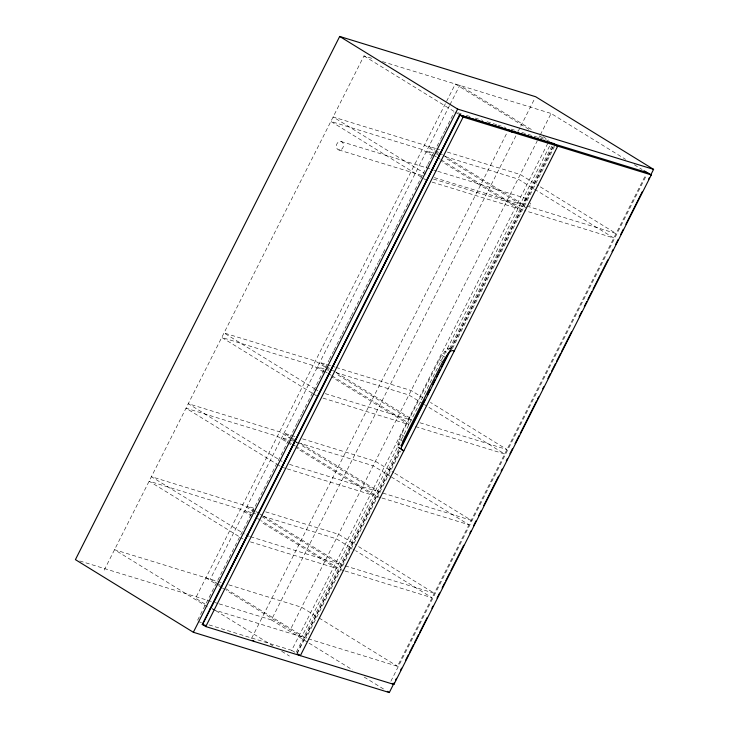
<?xml version="1.0" encoding="UTF-8"?>
<svg xmlns="http://www.w3.org/2000/svg" width="729" height="729" viewBox="0 0 729 729"><rect width="100%" height="100%" fill="white"/><g stroke="black" fill="none" stroke-linecap="round" stroke-linejoin="round"><path stroke-width="0.55" stroke-dasharray="3.65 2.73" d="M401.442 449.802L397.843 446.859L397.961 443.688L401.315 434.53L441.71 355.16L447.369 348.808L449.21 348.362L450.722 348.827M104.211 570.133L363.962 55.914L372.665 58.593M449.465 105.696L210.298 579.163L216.103 582.744M449.975 104.675L459.735 85.375L532.316 130.081M297.077 423.303L197.103 621.226L201.45 622.566M297.587 422.291L301.688 414.172M302.207 413.152L328.861 360.372M329.371 359.361L333.481 351.241M333.991 350.23L341.682 335.003M342.193 333.991L346.293 325.863M346.804 324.852L350.913 316.732M351.424 315.721L378.078 262.941M378.597 261.921L382.698 253.801M383.208 252.79L385.258 248.726M387.309 244.671L389.878 239.595M391.929 235.531L395.51 228.432M396.029 227.412L400.13 219.292M400.64 218.281L412.942 193.923M414.992 189.859L422.683 174.632M423.203 173.62L427.303 165.501M427.814 164.49L431.914 156.37M432.425 155.35L434.475 151.295M437.045 146.219L440.116 140.123M440.635 139.111L444.736 130.992M445.246 129.981L453.957 112.722M251.587 638.394L507.42 131.922M219.11 603.849L271.37 619.923L516.15 135.339M518.201 131.275L520.251 127.21M520.761 126.19L535.132 97.75M291.345 627.705L537.237 140.916M537.747 139.895L539.797 135.831M540.317 134.819L551.097 113.478L625.619 159.378M209.059 624.908L291.691 650.323L548.554 141.827M549.602 146.073L301.706 636.818L226.218 590.326M296.284 652.145L399.847 447.123M449.583 348.672L552.126 145.672M296.821 653.485L400.303 448.627L398.79 448.162M450.631 348.991L552.664 147.012M297.159 653.694L400.212 449.684M450.969 349.2L553.511 146.201M212.522 609.38L306.116 638.176L400.549 451.224M452.39 348.608L554.523 146.42M308.294 638.841L397.478 666.279L645.885 174.523M390.881 681.25L646.714 174.778M382.452 61.6L551.097 113.478M457.739 112.713L462.086 114.052M466.432 115.392L470.788 116.722M475.135 118.062L482.744 120.403M487.09 121.743L496.877 124.75M497.962 125.087L505.58 127.429M511.011 129.106L517.535 131.111M521.891 132.45L547.98 140.478M435.423 148.424L428.898 146.411L434.703 149.992M436.507 148.752L439.778 149.764M447.387 152.106L520.26 174.523L538.649 185.84M438.594 154.575L426.629 150.894L432.443 154.475M445.118 156.589L517.991 179.006L613.809 238.009L524.625 210.572M341.008 141.517L432.397 169.629M433.482 169.966L436.753 170.969M437.837 171.306L528.142 199.081A4.356 3.536 -72.9 0 0 523.777 201.942A4.356 3.536 -72.9 0 0 525.099 207.154M434.384 177.63L520.306 204.065L444.818 157.573M526.894 206.088L616.078 233.526L539.615 186.442M338.821 149.937L421.508 175.37M433.473 179.052L525.955 207.51M432.115 182.113L518.046 208.549L441.583 161.464M330.665 365.758L319.785 362.413L331.403 369.567M331.75 366.095L335.012 367.097M336.105 367.434L411.147 390.525L422.765 397.679M324.05 368.91L317.525 366.897L323.33 370.478M325.134 369.238L329.49 370.578M336.014 372.592L408.887 395.009L423.403 403.948M325.271 393.633L411.192 420.068L335.704 373.576M419.959 422.765L506.965 449.529L430.502 402.444M323.011 398.116L408.933 424.551L331.504 376.866M415.512 426.574L504.705 454.012L424.369 404.54M294.926 436.516L284.046 433.172L290.825 437.345M302.535 438.858L375.408 461.275L393.797 472.602M292.657 440.999L281.777 437.655L287.591 441.227M293.741 441.337L297.004 442.339M298.097 442.676L373.139 465.758L390.562 476.493M289.531 464.391L375.453 490.827L299.965 444.335M282.916 467.535L286.178 468.537M287.262 468.875L373.193 495.31L296.73 448.217M380.866 497.67L377.595 496.668L296.302 446.595M381.95 497.998L468.957 524.771L391.528 477.085M253.701 508.177L247.177 506.172L254.913 510.938M265.666 511.858L338.538 534.275L355.952 545M251.432 512.66L244.908 510.655L251.678 514.829M252.516 512.997L255.788 514M263.397 516.342L336.269 538.758L354.659 550.085M249.391 536.38L245.281 534.521M250.484 536.717L338.584 563.818L262.121 516.733M345.163 565.85L434.356 593.278L356.928 545.602M250.393 541.875L336.315 568.301L260.827 521.809M343.988 570.661L340.725 569.659L261.365 520.788M345.072 570.998L432.087 597.771L355.624 550.677M221.179 582.507L114.526 549.702L210.344 608.715M228.788 584.849L301.66 607.275L318.117 617.408M79.771 560.975L213.67 602.172M214.754 602.509L218.026 603.512M634.33 164.745L642.067 169.511M542.968 136.633L548.773 140.214M528.88 129.315L455.324 84.017L195.572 598.236L206.216 604.797M539.524 135.876L545.328 139.449M363.962 55.914L454.942 111.938M455.388 112.266L458.814 114.325M435.669 150.584L438.576 152.37M439.541 152.972L442.448 154.758M443.414 155.35L524.716 205.423M438.038 153.4L424.488 145.062L333.126 116.95L427.012 174.769M433.409 155.067L436.307 156.863M437.282 157.455L440.179 159.241M441.154 159.842L522.447 209.906M432.871 156.097L422.228 149.545L330.866 121.433L426.684 180.446M449.21 348.362L451.862 349.993M447.369 348.808L450.914 350.986M444.69 351.187L446.458 352.28M441.71 355.16L445.246 357.338M439.122 359.67L442.658 361.848M332.369 370.168L335.276 371.954M336.242 372.546L411.73 419.038M325.061 367.024L315.375 361.055L224.013 332.953L314.026 388.384M326.027 367.616L328.925 369.403M324.296 371.07L327.203 372.865M328.168 373.458L331.075 375.244M332.041 375.845L409.47 423.522M323.758 372.1L313.115 365.548L221.753 337.436L312.732 393.469M401.315 434.53L404.85 436.707M399.255 439.195L402.8 441.382M314.992 388.985L317.899 390.771M397.961 443.688L401.506 445.866M313.698 394.061L316.605 395.847M397.843 446.859L401.378 449.037M394.763 473.194L471.226 520.287L379.864 492.175L299.528 442.703M291.791 437.938L294.689 439.724M291.254 438.967L279.635 431.814L188.273 403.711L282.159 461.521M292.22 439.56L295.127 441.355M296.092 441.947L298.99 443.733M288.556 441.829L291.463 443.615M292.429 444.216L295.327 446.002M290.926 444.644L277.375 436.297L186.013 408.194L276.018 463.626M276.993 464.218L280.856 466.606M255.879 511.53L258.786 513.325M259.752 513.918L262.659 515.704M263.625 516.305L342.994 565.175M254.375 511.968L242.766 504.814L151.404 476.702L244.315 533.929M257.492 518.401L260.39 520.187M252.116 516.451L240.497 509.298L149.135 481.195L243.021 539.004M319.083 618.001L397.478 666.279M217.078 583.337L220.942 585.724M225.78 588.704L306.116 638.176M205.888 577.805L217.506 584.959M218.472 585.56L221.379 587.346M222.345 587.939L225.243 589.734M271.37 619.923L308.103 642.541M309.069 643.142L352.572 669.924M364.172 677.068L383.5 688.978M291.691 650.323L295.336 652.564M212.021 608.369L214.927 610.155M215.893 610.756L272.983 645.912M281.695 651.27L289.431 656.045M530.657 202.99A4.356 3.536 -72.9 0 1 530.484 204.111M530.083 205.168A4.356 3.536 -72.9 0 1 529.482 206.107M341.573 149.281A4.356 3.536 -72.9 0 0 341.865 141.873A4.356 3.536 -72.9 0 0 336.306 146.028A4.356 3.536 -72.9 0 0 341.573 149.281"/><path stroke-width="1.09" d="M650.505 175.452L653.585 169.365L535.651 96.729L339.696 36.45L75.415 559.635L193.349 632.271L389.304 692.55L394.435 682.39M193.349 632.271L457.63 109.077L653.585 169.365M202.234 624.379L459.607 114.863L647.744 172.746L651.279 174.924L393.906 684.44L205.769 626.566L202.234 624.379L205.496 625.391M210.344 608.715L459.78 114.918M202.562 624.589L459.935 115.073L554.532 144.178M205.769 626.566L463.143 117.05L651.279 174.924M401.415 446.43L424.998 399.738M427.558 394.662L430.128 389.596M432.689 384.52L435.249 379.445M436.279 377.412L440.38 369.293M441.409 367.261L449.1 352.034M401.232 447.652L450.458 350.212M395.464 680.357L396.485 678.325M400.595 670.197L401.615 668.165M405.725 660.046L408.295 654.961M409.315 652.929L413.425 644.801M414.446 642.768L418.555 634.64M419.576 632.608L427.276 617.372M431.896 608.232L432.926 606.2M437.026 598.072L439.596 592.996M442.157 587.911L444.726 582.836M445.747 580.803L449.857 572.675M450.887 570.643L463.717 545.246M469.868 533.054L470.898 531.022M473.458 525.946L476.028 520.861M478.598 515.786L481.158 510.701M483.728 505.625L498.609 476.165M501.169 471.08L502.199 469.048M506.309 460.928L507.329 458.896M509.899 453.812L512.46 448.736M515.029 443.651L519.13 435.523M520.16 433.5L536.58 400.986M537.61 398.954L538.631 396.922M542.74 388.794L543.77 386.762M547.871 378.633L550.441 373.558M551.461 371.526L555.571 363.397M556.591 361.365L560.701 353.237M561.731 351.205L571.481 331.905M579.172 316.668L581.742 311.584M584.303 306.508L586.872 301.432M587.902 299.4L592.003 291.272M593.032 289.24L607.913 259.779M612.014 251.651L613.043 249.619M615.613 244.534L618.174 239.458M620.744 234.383L623.304 229.298M625.874 224.222L642.295 191.709M648.455 179.516L649.475 177.484M454.258 351.004L452.745 350.54L450.914 350.986L448.226 353.365L442.658 361.848L402.8 441.382L401.506 445.866L401.378 449.037L402.326 450.34L403.839 450.804L401.187 449.173M644.008 170.704L646.915 172.491M552.71 143.048L557.74 146.146L300.366 655.663L297.705 654.031M553.147 143.64L556.683 145.827M549.201 141.836L551.142 143.03M508.45 129.89L511.986 132.067M339.696 36.45L457.63 109.077M459.607 114.863L463.143 117.05M392.138 683.346L393.906 684.44M387.372 691.356L389.304 692.55M297.541 654.25L299.309 655.344M252.845 640.499L254.612 641.584"/></g></svg>
